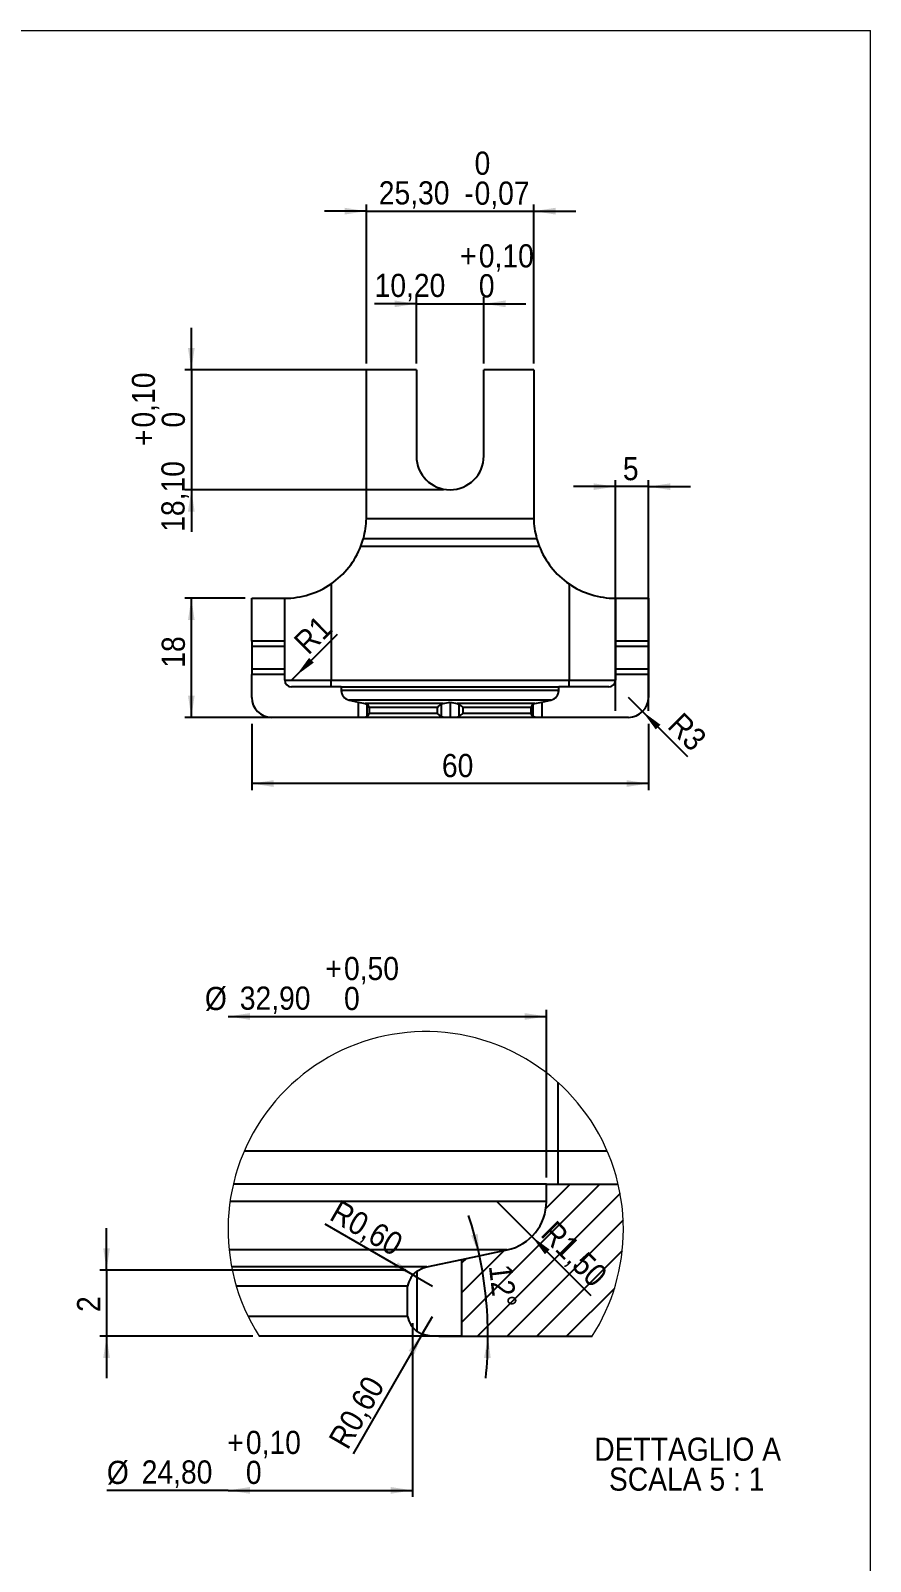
# Model space of a CAD drawing. Header units: millimetres. Extents: x -3 to 287, y 9 to 409.
# Drawn here: x 159.5 to 286.6, y 177.3 to 408.7 of the extents above; entities that cross this region are included whole.
import ezdxf

# ---------------------------------------------------------------- set-up
doc = ezdxf.new("R2010")
doc.units = ezdxf.units.MM
doc.linetypes.add('SLD-Solido', pattern=[0])
doc.layers.add('D', color=3, linetype='SLD-Solido', lineweight=25)
doc.layers.add('Q', color=2, linetype='SLD-Solido')
doc.layers.add('S', color=4, linetype='SLD-Solido')
doc.styles.add('SLDTEXTSTYLE3', font='GOTHIC.TTF', dxfattribs={"width": 0.913})
doc.dimstyles.new('SLDDIMSTYLE0', dxfattribs={"dimtxt": 3.5, "dimasz": 3.302, "dimexe": 0, "dimexo": 0.0625, "dimgap": 0.875, "dimtad": 1, "dimrnd": 1e-09, "dimzin": 12, "dimdsep": 46, "dimtxsty": 'SLDTEXTSTYLE3', "dimsah": 1, "dimcen": 0.09, "dimadec": 0, "dimazin": 3, "dimtfac": 1, "dimtmove": 0, "dimatfit": 0, "dimfxl": 0, "dimfrac": 2, "dimtolj": 1, "dimtzin": 12, "dimarcsym": 0})
doc.dimstyles.new('SLDDIMSTYLE1', dxfattribs={"dimtxt": 3.5, "dimasz": 3.302, "dimexe": 0, "dimexo": 0.0625, "dimgap": 0.875, "dimtad": 1, "dimrnd": 1e-09, "dimzin": 12, "dimdsep": 46, "dimtxsty": 'SLDTEXTSTYLE3', "dimsah": 1, "dimcen": 0, "dimadec": 0, "dimazin": 3, "dimtfac": 1, "dimtofl": 0, "dimtmove": 0, "dimatfit": 3, "dimfxl": 0, "dimfrac": 2, "dimtolj": 1, "dimtzin": 12, "dimarcsym": 0})
doc.dimstyles.new('SLDDIMSTYLE10', dxfattribs={"dimtxt": 3.5, "dimasz": 3.302, "dimexe": 0, "dimexo": 0.0625, "dimgap": 0.875, "dimtad": 1, "dimdec": 4, "dimlfac": 0.2, "dimzin": 12, "dimdsep": 46, "dimtxsty": 'SLDTEXTSTYLE3', "dimsah": 1, "dimcen": 0.09, "dimazin": 3, "dimtfac": 1, "dimtofl": 0, "dimtmove": 0, "dimatfit": 3, "dimfxl": 0, "dimfrac": 2, "dimtolj": 1, "dimtzin": 12, "dimarcsym": 0})
doc.dimstyles.new('SLDDIMSTYLE11', dxfattribs={"dimtxt": 3.5, "dimasz": 3.302, "dimexe": 0, "dimexo": 0.0625, "dimgap": 0.875, "dimtad": 1, "dimlfac": 0.2, "dimrnd": 1e-09, "dimzin": 12, "dimdsep": 46, "dimtxsty": 'SLDTEXTSTYLE3', "dimsah": 1, "dimcen": 0.09, "dimadec": 0, "dimazin": 3, "dimtfac": 1, "dimtmove": 0, "dimatfit": 0, "dimfxl": 0, "dimfrac": 2, "dimtolj": 1, "dimtzin": 12, "dimarcsym": 0})
doc.dimstyles.new('SLDDIMSTYLE12', dxfattribs={"dimtxt": 3.5, "dimasz": 3.302, "dimexe": 0, "dimexo": 0.0625, "dimgap": 0.875, "dimtad": 1, "dimlfac": 0.2, "dimrnd": 1e-09, "dimzin": 12, "dimdsep": 46, "dimtxsty": 'SLDTEXTSTYLE3', "dimsah": 1, "dimcen": 0.09, "dimadec": 0, "dimazin": 3, "dimtol": 1, "dimtp": 0.1, "dimtfac": 1, "dimtofl": 0, "dimtmove": 0, "dimatfit": 3, "dimfxl": 0, "dimfrac": 2, "dimtolj": 1, "dimarcsym": 0})
doc.dimstyles.new('SLDDIMSTYLE13', dxfattribs={"dimtxt": 3.5, "dimasz": 3.302, "dimexe": 0, "dimexo": 0.0625, "dimgap": 0.875, "dimtad": 1, "dimlfac": 0.2, "dimrnd": 1e-09, "dimzin": 12, "dimdsep": 46, "dimtxsty": 'SLDTEXTSTYLE3', "dimsah": 1, "dimcen": 0.09, "dimadec": 0, "dimazin": 3, "dimtol": 1, "dimtp": 0.5, "dimtfac": 1, "dimtofl": 0, "dimtmove": 0, "dimatfit": 3, "dimfxl": 0, "dimfrac": 2, "dimtolj": 1, "dimarcsym": 0})
doc.dimstyles.new('SLDDIMSTYLE3', dxfattribs={"dimtxt": 3.5, "dimasz": 3.302, "dimexe": 0, "dimexo": 0.0625, "dimgap": 0.875, "dimtad": 1, "dimrnd": 1e-09, "dimzin": 12, "dimdsep": 46, "dimtxsty": 'SLDTEXTSTYLE3', "dimsah": 1, "dimcen": 0.09, "dimadec": 0, "dimazin": 3, "dimtol": 1, "dimtm": 0.1, "dimtfac": 1, "dimtofl": 0, "dimtmove": 0, "dimatfit": 3, "dimfxl": 0, "dimfrac": 2, "dimtolj": 1, "dimarcsym": 0})
doc.dimstyles.new('SLDDIMSTYLE4', dxfattribs={"dimtxt": 3.5, "dimasz": 3.302, "dimexe": 0, "dimexo": 0.0625, "dimgap": 0.875, "dimtad": 1, "dimrnd": 1e-09, "dimzin": 12, "dimdsep": 46, "dimtxsty": 'SLDTEXTSTYLE3', "dimsah": 1, "dimcen": 0.09, "dimadec": 0, "dimazin": 3, "dimtfac": 1, "dimtofl": 0, "dimtmove": 0, "dimatfit": 3, "dimfxl": 0, "dimfrac": 2, "dimtolj": 1, "dimtzin": 12, "dimarcsym": 0})
doc.dimstyles.new('SLDDIMSTYLE6', dxfattribs={"dimtxt": 3.5, "dimasz": 3.302, "dimexe": 0, "dimexo": 0.0625, "dimgap": 0.875, "dimtad": 1, "dimrnd": 1e-09, "dimzin": 12, "dimdsep": 46, "dimtxsty": 'SLDTEXTSTYLE3', "dimsah": 1, "dimcen": 0.09, "dimadec": 0, "dimazin": 3, "dimtol": 1, "dimtp": 0.1, "dimtfac": 1, "dimtmove": 0, "dimatfit": 0, "dimfxl": 0, "dimfrac": 2, "dimtolj": 1, "dimarcsym": 0})
doc.dimstyles.new('SLDDIMSTYLE7', dxfattribs={"dimtxt": 3.5, "dimasz": 3.302, "dimexe": 0, "dimexo": 0.0625, "dimgap": 0.875, "dimtad": 1, "dimrnd": 1e-09, "dimzin": 12, "dimdsep": 46, "dimtxsty": 'SLDTEXTSTYLE3', "dimsah": 1, "dimcen": 0.09, "dimadec": 0, "dimazin": 3, "dimtol": 1, "dimtm": 0.07, "dimtfac": 1, "dimtmove": 0, "dimatfit": 0, "dimfxl": 0, "dimfrac": 2, "dimtolj": 1, "dimarcsym": 0})
doc.dimstyles.new('SLDDIMSTYLE8', dxfattribs={"dimtxt": 3.5, "dimasz": 3.302, "dimexe": 0, "dimexo": 0.0625, "dimgap": 0.875, "dimtad": 1, "dimlfac": 0.2, "dimrnd": 1e-09, "dimzin": 12, "dimdsep": 46, "dimtxsty": 'SLDTEXTSTYLE3', "dimsah": 1, "dimcen": 0, "dimadec": 0, "dimazin": 3, "dimtfac": 1, "dimtofl": 0, "dimtmove": 0, "dimatfit": 3, "dimfxl": 0, "dimfrac": 2, "dimtolj": 1, "dimtzin": 12, "dimarcsym": 0})
doc.dimstyles.new('SLDDIMSTYLE9', dxfattribs={"dimtxt": 3.5, "dimasz": 3.302, "dimexe": 0, "dimexo": 0.0625, "dimgap": 0.875, "dimtad": 1, "dimlfac": 0.2, "dimrnd": 1e-09, "dimdsep": 46, "dimtxsty": 'SLDTEXTSTYLE3', "dimsah": 1, "dimcen": 0, "dimadec": 0, "dimazin": 2, "dimtfac": 1, "dimtofl": 0, "dimtmove": 0, "dimatfit": 3, "dimfxl": 0, "dimfrac": 2, "dimtolj": 1, "dimtzin": 12, "dimarcsym": 0})

# ---------------------------------------------------------------- blocks, each defined once
blk = doc.blocks.new('_D_4')
at = {"layer": 'Q'}
for p, q in [((73.3, 357.37), (29.42, 357.37)), ((30.42, 304.87), (30.42, 357.37)), ((66.42, 304.87), (29.42, 304.87))]:
    blk.add_line(p, q, dxfattribs=at)
for points in [[(30.42, 357.37), (29.91, 354.07), (30.92, 354.07)], [(30.42, 304.87), (30.92, 308.17), (29.91, 308.17)]]:
    blk.add_solid(points, dxfattribs=at)
at = {"layer": 'Q', "char_height": 3.5, "attachment_point": 1, "rotation": 90, "style": 'SLDTEXTSTYLE3'}
for s, insert in [('0,10', (25.95, 336.05)), ('0', (21.42, 336.05)), ('-', (25.95, 334.49)), ('52,50', (25.89, 321.56))]:
    blk.add_mtext(s, dxfattribs=dict(at, insert=insert))
blk = doc.blocks.new('_D_18')
at = {"layer": 'Q'}
for p, q in [((191.99, 322.87), (182.86, 322.87)), ((183.86, 304.87), (183.86, 322.87)), ((221.99, 304.87), (182.86, 304.87))]:
    blk.add_line(p, q, dxfattribs=at)
for points in [[(183.86, 322.87), (183.35, 319.57), (184.36, 319.57)], [(183.86, 304.87), (184.36, 308.17), (183.35, 308.17)]]:
    blk.add_solid(points, dxfattribs=at)
at = {"layer": 'Q', "insert": (179.38, 312.37), "char_height": 3.5, "attachment_point": 1, "rotation": 90, "style": 'SLDTEXTSTYLE3'}
blk.add_mtext('18', dxfattribs=at)
blk = doc.blocks.new('_D_19')
at = {"layer": 'Q'}
for p, q in [((210.34, 358.37), (210.34, 382.37)), ((235.64, 358.37), (235.64, 382.37)), ((210.34, 381.37), (203.99, 381.37)), ((210.34, 381.37), (235.64, 381.37)), ((235.64, 381.37), (241.99, 381.37))]:
    blk.add_line(p, q, dxfattribs=at)
for points in [[(210.34, 381.37), (207.04, 381.88), (207.04, 380.86)], [(235.64, 381.37), (238.94, 380.86), (238.94, 381.88)]]:
    blk.add_solid(points, dxfattribs=at)
at = {"layer": 'Q', "char_height": 3.5, "attachment_point": 1, "style": 'SLDTEXTSTYLE3'}
for s, insert in [('0', (226.7, 390.37)), ('25,30', (212.21, 385.89)), ('0,07', (226.7, 385.84)), ('-', (225.15, 385.84))]:
    blk.add_mtext(s, dxfattribs=dict(at, insert=insert))
blk = doc.blocks.new('_D_20')
at = {"layer": 'Q'}
for p, q in [((217.89, 358.37), (217.89, 368.37)), ((228.09, 358.37), (228.09, 368.37)), ((217.89, 367.37), (211.54, 367.37)), ((217.89, 367.37), (228.09, 367.37)), ((228.09, 367.37), (234.44, 367.37))]:
    blk.add_line(p, q, dxfattribs=at)
for points in [[(217.89, 367.37), (214.59, 367.88), (214.59, 366.86)], [(228.09, 367.37), (231.39, 366.86), (231.39, 367.88)]]:
    blk.add_solid(points, dxfattribs=at)
at = {"layer": 'Q', "char_height": 3.5, "attachment_point": 1, "style": 'SLDTEXTSTYLE3'}
for s, insert in [('+', (224.51, 376.37)), ('0,10', (227.34, 376.37)), ('10,20', (211.58, 371.9)), ('0', (227.34, 371.84))]:
    blk.add_mtext(s, dxfattribs=dict(at, insert=insert))
blk = doc.blocks.new('_D_21')
at = {"layer": 'Q'}
for p, q in [((183.86, 357.37), (183.86, 363.72)), ((216.89, 357.37), (182.86, 357.37)), ((183.86, 357.37), (183.86, 339.27)), ((221.99, 339.27), (182.86, 339.27)), ((183.86, 339.27), (183.86, 332.92))]:
    blk.add_line(p, q, dxfattribs=at)
for points in [[(183.86, 357.37), (184.36, 360.67), (183.35, 360.67)], [(183.86, 339.27), (183.35, 335.97), (184.36, 335.97)]]:
    blk.add_solid(points, dxfattribs=at)
at = {"layer": 'Q', "char_height": 3.5, "attachment_point": 1, "rotation": 90, "style": 'SLDTEXTSTYLE3'}
for s, insert in [('0,10', (174.86, 348.67)), ('0', (179.38, 348.67)), ('+', (174.86, 345.85)), ('18,10', (179.33, 332.91))]:
    blk.add_mtext(s, dxfattribs=dict(at, insert=insert))
blk = doc.blocks.new('_D_22')
at = {"layer": 'Q'}
for p, q in [((192.99, 303.87), (192.99, 293.87)), ((252.99, 303.87), (252.99, 293.87)), ((252.99, 294.87), (192.99, 294.87))]:
    blk.add_line(p, q, dxfattribs=at)
for points in [[(192.99, 294.87), (196.29, 294.36), (196.29, 295.38)], [(252.99, 294.87), (249.69, 295.38), (249.69, 294.36)]]:
    blk.add_solid(points, dxfattribs=at)
at = {"layer": 'Q', "insert": (221.76, 299.34), "char_height": 3.5, "attachment_point": 1, "style": 'SLDTEXTSTYLE3'}
blk.add_mtext('60', dxfattribs=at)
blk = doc.blocks.new('_D_23')
at = {"layer": 'Q'}
for p, q in [((247.99, 305.87), (247.99, 340.74)), ((252.99, 305.87), (252.99, 340.74)), ((247.99, 339.74), (241.64, 339.74)), ((252.99, 339.74), (247.99, 339.74)), ((252.99, 339.74), (259.34, 339.74))]:
    blk.add_line(p, q, dxfattribs=at)
for points in [[(247.99, 339.74), (244.69, 340.24), (244.69, 339.23)], [(252.99, 339.74), (256.29, 339.23), (256.29, 340.24)]]:
    blk.add_solid(points, dxfattribs=at)
at = {"layer": 'Q', "insert": (249.13, 344.21), "char_height": 3.5, "attachment_point": 1, "style": 'SLDTEXTSTYLE3'}
blk.add_mtext('5', dxfattribs=at)
blk = doc.blocks.new('_D_24')
at = {"layer": 'Q'}
for q in [(249.99, 307.87), (258.92, 298.94)]:
    blk.add_line((252.11, 305.75), q, dxfattribs=at)
blk.add_solid([(252.11, 305.75), (254.09, 303.06), (254.8, 303.77)], dxfattribs=at)
at = {"layer": 'Q', "insert": (258.18, 305.87), "char_height": 3.5, "attachment_point": 1, "rotation": 315, "style": 'SLDTEXTSTYLE3'}
blk.add_mtext('R3', dxfattribs=at)
blk = doc.blocks.new('_D_25')
at = {"layer": 'Q'}
for q in [(205.95, 317.44), (198.99, 310.47)]:
    blk.add_line((199.7, 311.18), q, dxfattribs=at)
blk.add_solid([(199.7, 311.18), (202.39, 313.15), (201.67, 313.87)], dxfattribs=at)
at = {"layer": 'Q', "insert": (199.08, 316.65), "char_height": 3.5, "attachment_point": 1, "rotation": 45, "style": 'SLDTEXTSTYLE3'}
blk.add_mtext('R1', dxfattribs=at)
blk = doc.blocks.new('SW_HATCH_0')
at = {"layer": 'S', "color": 0}
for p, q in [((20.26, 11.28), (-0.61, -9.59)), ((23.31, 9.84), (1.75, -11.72)), ((15.77, 11.28), (12.08, 7.59)), ((23.78, 5.82), (6.24, -11.72)), ((5.7, 1.21), (-0.61, -5.1)), ((0, 0), (-0.61, -0.61)), ((23.63, 1.18), (10.73, -11.72)), ((22.45, -4.49), (15.22, -11.72))]:
    blk.add_line(p, q, dxfattribs=at)
blk = doc.blocks.new('_D_26')
at = {"layer": 'Q'}
for q in [(230.06, 231.72), (244.26, 217.52)]:
    blk.add_line((235.36, 226.42), q, dxfattribs=at)
blk.add_solid([(235.36, 226.42), (237.34, 223.73), (238.06, 224.44)], dxfattribs=at)
at = {"layer": 'Q', "insert": (238.99, 229.05), "char_height": 3.5, "attachment_point": 1, "rotation": 315, "style": 'SLDTEXTSTYLE3'}
blk.add_mtext('R1,50', dxfattribs=at)
blk = doc.blocks.new('_D_27')
at = {"layer": 'Q'}
for q in [(220.31, 214.34), (208.31, 193.56)]:
    blk.add_line((218.81, 211.75), q, dxfattribs=at)
blk.add_solid([(218.81, 211.75), (216.72, 209.14), (217.6, 208.63)], dxfattribs=at)
at = {"layer": 'Q', "insert": (204.47, 195.78), "char_height": 3.5, "attachment_point": 1, "rotation": 60, "style": 'SLDTEXTSTYLE3'}
blk.add_mtext('R0,60', dxfattribs=at)
blk = doc.blocks.new('_D_28')
at = {"layer": 'Q'}
blk.add_line((221.31, 211.34), (229.73, 211.34), dxfattribs=at)
for start, end in [(12, 18.2153), (0, 12), (353.7847, 0)]:
    blk.add_arc((170.26, 211.34), 58.46, start, end, dxfattribs=at)
for points in [[(227.45, 223.5), (227.17, 226.83), (226.18, 226.59)], [(228.73, 211.34), (228.13, 208.06), (229.14, 208.03)]]:
    blk.add_solid(points, dxfattribs=at)
at = {"layer": 'Q', "insert": (232.32, 222.37), "char_height": 3.5, "attachment_point": 1, "rotation": 276.8774, "style": 'SLDTEXTSTYLE3'}
blk.add_mtext('12°', dxfattribs=at)
blk = doc.blocks.new('_D_29')
at = {"layer": 'Q'}
for p, q in [((171.04, 221.34), (171.04, 227.69)), ((216.31, 221.34), (170.04, 221.34)), ((171.04, 221.34), (171.04, 211.34)), ((193.14, 211.34), (170.04, 211.34)), ((171.04, 211.34), (171.04, 204.99))]:
    blk.add_line(p, q, dxfattribs=at)
for points in [[(171.04, 221.34), (171.54, 224.65), (170.53, 224.65)], [(171.04, 211.34), (170.53, 208.04), (171.54, 208.04)]]:
    blk.add_solid(points, dxfattribs=at)
at = {"layer": 'Q', "insert": (166.57, 215.01), "char_height": 3.5, "attachment_point": 1, "rotation": 90, "style": 'SLDTEXTSTYLE3'}
blk.add_mtext('2', dxfattribs=at)
blk = doc.blocks.new('_D_30')
at = {"layer": 'Q'}
for q in [(204.1, 228.27), (220.31, 218.92)]:
    blk.add_line((217.71, 220.42), q, dxfattribs=at)
blk.add_solid([(217.71, 220.42), (215.11, 222.51), (214.6, 221.63)], dxfattribs=at)
at = {"layer": 'Q', "insert": (206.31, 232.09), "char_height": 3.5, "attachment_point": 1, "rotation": 330, "style": 'SLDTEXTSTYLE3'}
blk.add_mtext('R0,60', dxfattribs=at)
blk = doc.blocks.new('_D_31')
at = {"layer": 'Q'}
for p, q in [((217.31, 213.34), (217.31, 187.05)), ((189.41, 188.05), (171.08, 188.05)), ((189.41, 188.05), (217.31, 188.05))]:
    blk.add_line(p, q, dxfattribs=at)
for points in [[(189.41, 188.05), (192.71, 187.54), (192.71, 188.56)], [(217.31, 188.05), (214.01, 188.56), (214.01, 187.54)]]:
    blk.add_solid(points, dxfattribs=at)
at = {"layer": 'Q', "char_height": 3.5, "attachment_point": 1, "style": 'SLDTEXTSTYLE3'}
for s, insert in [('0,10', (192.11, 197.05)), ('+', (189.28, 197.05)), ('%%c', (171.08, 192.52)), ('24,80', (176.35, 192.58)), ('0', (192.11, 192.52))]:
    blk.add_mtext(s, dxfattribs=dict(at, insert=insert))
blk = doc.blocks.new('_D_32')
at = {"layer": 'Q'}
for p, q in [((189.41, 259.67), (237.56, 259.67)), ((237.56, 235.34), (237.56, 260.67))]:
    blk.add_line(p, q, dxfattribs=at)
for points in [[(189.41, 259.67), (192.71, 259.16), (192.71, 260.18)], [(237.56, 259.67), (234.26, 260.18), (234.26, 259.16)]]:
    blk.add_solid(points, dxfattribs=at)
at = {"layer": 'Q', "char_height": 3.5, "attachment_point": 1, "style": 'SLDTEXTSTYLE3'}
for s, insert in [('0,50', (206.95, 268.67)), ('+', (204.12, 268.67)), ('%%c', (185.91, 264.14)), ('32,90', (191.19, 264.19)), ('0', (206.95, 264.14))]:
    blk.add_mtext(s, dxfattribs=dict(at, insert=insert))
blk = doc.blocks.new('SW_NOTE_2')
at = {"color": 0, "char_height": 3.5, "attachment_point": 2, "style": 'SLDTEXTSTYLE3'}
for s, insert in [('DETTAGLIO A', (14.44, 4.47)), ('SCALA 5 : 1', (14.29, -0.05))]:
    blk.add_mtext(s, dxfattribs=dict(at, insert=insert))

msp = doc.modelspace()

# ---------------------------------------------------------------- linework, layer by layer
at = {"color": 179, "linetype": 'SLD-Solido', "lineweight": 18}
for p in [(9.56714, 408.65552), (286.56714, 8.65552)]:
    msp.add_line(p, (286.56714, 408.65552), dxfattribs=at)
at = {"color": 7, "linetype": 'SLD-Solido', "lineweight": 18}
for centre, radius, start, end in [((219.30953, 227.47928), 29.90039, 0.0000068, 212.6570185), ((219.30942, 227.47931), 29.9005, 327.3430454, 359.9999451)]:
    msp.add_arc(centre, radius, start, end, dxfattribs=at)
at = {"layer": 'D'}
for p, q in [((210.33879, 335.22122), (210.33879, 357.37122)), ((217.88879, 357.37122), (210.33879, 357.37122)), ((217.88879, 357.37122), (217.88879, 344.37122)), ((228.08879, 344.37122), (228.08879, 357.37122)), ((235.63879, 357.37122), (228.08879, 357.37122)), ((235.63879, 357.37122), (235.63879, 335.22122)), ((210.33514, 334.92122), (235.64243, 334.92122)), ((209.88973, 331.92122), (236.08784, 331.92122)), ((209.50739, 330.76652), (236.47019, 330.76652)), ((204.98879, 325.04662), (204.98879, 310.47122)), ((240.98879, 325.04662), (240.98879, 310.47122)), ((192.98879, 322.87122), (197.98879, 322.87122)), ((192.98879, 316.37122), (192.98879, 322.87122)), ((197.98879, 316.37122), (197.98879, 322.87122)), ((247.98879, 322.87122), (252.98879, 322.87122)), ((247.98879, 322.87122), (247.98879, 316.37122)), ((252.98879, 322.87122), (252.98879, 316.37122)), ((197.98879, 316.37122), (192.98879, 316.37122)), ((192.98879, 316.37122), (192.98879, 315.56737)), ((197.98879, 315.56737), (192.98879, 315.56737)), ((192.98879, 315.56737), (192.98879, 312.17507)), ((197.98879, 315.56737), (197.98879, 316.37122)), ((197.98879, 312.17507), (197.98879, 315.56737)), ((252.98879, 316.37122), (247.98879, 316.37122)), ((247.98879, 316.37122), (247.98879, 315.56737)), ((252.98879, 315.56737), (247.98879, 315.56737)), ((247.98879, 315.56737), (247.98879, 312.17507)), ((252.98879, 316.37122), (252.98879, 315.56737)), ((252.98879, 315.56737), (252.98879, 312.17507)), ((197.98879, 312.17507), (192.98879, 312.17507)), ((192.98879, 312.17507), (192.98879, 311.37122)), ((192.98879, 307.87122), (192.98879, 311.37122)), ((197.98879, 311.37122), (192.98879, 311.37122)), ((197.98879, 311.37122), (197.98879, 312.17507)), ((197.98879, 310.47122), (197.98879, 311.37122)), ((197.98879, 310.47122), (204.98879, 310.47122)), ((204.98879, 309.47122), (204.98879, 310.47122)), ((204.98879, 310.47122), (240.98879, 310.47122)), ((240.98879, 310.47122), (247.98879, 310.47122)), ((240.98879, 309.47122), (240.98879, 310.47122)), ((252.98879, 312.17507), (247.98879, 312.17507)), ((247.98879, 312.17507), (247.98879, 311.37122)), ((247.98879, 311.37122), (247.98879, 310.47122)), ((252.98879, 311.37122), (247.98879, 311.37122)), ((252.98879, 312.17507), (252.98879, 311.37122)), ((252.98879, 311.37122), (252.98879, 307.87122)), ((206.53879, 309.47122), (198.98879, 309.47122)), ((206.53879, 309.47122), (206.53879, 308.94675)), ((206.53879, 309.47122), (239.43879, 309.47122)), ((239.43879, 308.94675), (206.53879, 308.94675)), ((239.43879, 308.94675), (239.43879, 309.47122)), ((246.98879, 309.47122), (239.43879, 309.47122)), ((207.72692, 307.47953), (209.09245, 307.18928)), ((238.25066, 307.47953), (207.72692, 307.47953)), ((209.09245, 307.18928), (209.09245, 304.87122)), ((209.09245, 307.18928), (210.15768, 306.97224)), ((221.92356, 306.97224), (210.15768, 306.97224)), ((210.45701, 305.01883), (210.45701, 306.83773)), ((221.07173, 306.38535), (210.73788, 306.38535)), ((210.73788, 306.38535), (210.73788, 305.47122)), ((221.07173, 305.47122), (210.73788, 305.47122)), ((221.07173, 305.47122), (221.07173, 306.38535)), ((221.62423, 306.83773), (221.62423, 305.01883)), ((221.92356, 306.97224), (222.98879, 307.18928)), ((222.98879, 307.18928), (224.05402, 306.97224)), ((222.98879, 307.18928), (222.98879, 304.87122)), ((235.8199, 306.97224), (224.05402, 306.97224)), ((224.35335, 305.01883), (224.35335, 306.83773)), ((235.2397, 306.38535), (224.90585, 306.38535)), ((224.90585, 306.38535), (224.90585, 305.47122)), ((235.2397, 305.47122), (224.90585, 305.47122)), ((235.2397, 305.47122), (235.2397, 306.38535)), ((235.52057, 306.83773), (235.52057, 305.01883)), ((235.8199, 306.97224), (236.88513, 307.18928)), ((236.88513, 307.18928), (238.25066, 307.47953)), ((236.88513, 307.18928), (236.88513, 304.87122)), ((209.09245, 304.87122), (195.98879, 304.87122)), ((210.02207, 304.87122), (209.09245, 304.87122)), ((222.05917, 304.87122), (210.02207, 304.87122)), ((222.98879, 304.87122), (222.05917, 304.87122)), ((223.91841, 304.87122), (222.98879, 304.87122)), ((235.95551, 304.87122), (223.91841, 304.87122)), ((236.88513, 304.87122), (235.95551, 304.87122)), ((249.98879, 304.87122), (236.88513, 304.87122)), ((239.30953, 249.70615), (239.30953, 239.34476)), ((191.86425, 239.34476), (239.30953, 239.34476)), ((239.30953, 239.34476), (246.75482, 239.34476)), ((239.30953, 239.34476), (239.30953, 234.34476)), ((237.55954, 234.34476), (190.20801, 234.34476)), ((237.55954, 231.72241), (237.55954, 234.34476)), ((237.55954, 234.34476), (248.41106, 234.34476)), ((237.55954, 231.72241), (189.71174, 231.72241)), ((231.61887, 224.38631), (189.56954, 224.38631)), ((219.46509, 221.84985), (224.79123, 222.93505)), ((224.79123, 222.93505), (231.61887, 224.38631)), ((224.79123, 211.34476), (224.79123, 222.93505)), ((219.46509, 221.84985), (189.94386, 221.84985)), ((217.96845, 221.17732), (217.96845, 212.08285)), ((216.5641, 218.91541), (190.66178, 218.91541)), ((216.5641, 214.34476), (216.5641, 218.91541)), ((216.5641, 214.34476), (192.44845, 214.34476)), ((220.14313, 211.34476), (194.13592, 211.34476)), ((224.79123, 211.34476), (220.14313, 211.34476)), ((224.79123, 211.34476), (244.48315, 211.34476))]:
    msp.add_line(p, q, dxfattribs=at)
at = {"layer": 'D', "flags": 128}
for points in [[(210.15768, 306.97224), (210.45377, 306.84021), (210.45701, 306.83773)], [(221.62423, 305.01883), (221.34349, 305.2467), (221.07641, 305.4674), (221.07173, 305.47122)], [(221.62423, 306.83773), (221.81907, 306.94366), (221.92356, 306.97224)], [(224.05402, 306.97224), (224.35012, 306.84021), (224.35335, 306.83773)], [(224.35335, 306.83773), (224.63409, 306.60986), (224.90117, 306.38916), (224.90585, 306.38535)], [(235.52057, 306.83773), (235.71541, 306.94366), (235.8199, 306.97224)], [(210.45701, 305.01883), (210.26217, 304.9129), (210.02207, 304.87122)], [(222.05917, 304.87122), (221.76261, 304.93572), (221.62423, 305.01883)], [(224.35335, 305.01883), (224.15851, 304.9129), (223.91841, 304.87122)], [(235.95551, 304.87122), (235.65895, 304.93572), (235.52057, 305.01883)], [(217.96845, 221.17732), (218.94262, 221.70698), (219.46509, 221.84985)], [(220.14313, 211.34476), (218.66036, 211.66729), (217.96845, 212.08285)]]:
    msp.add_lwpolyline(points, dxfattribs=at)
at = {"layer": 'D'}
for centre, radius, start, end in [((222.98879, 344.37122), 5.1, 180, 0), ((197.98879, 335.22122), 12.35, 344.5018966, 358.6080628), ((197.98879, 335.22122), 12.35, 358.6080628, 0), ((247.98879, 335.22122), 12.35, 180, 181.3919372), ((247.98879, 335.22122), 12.35, 181.3919372, 195.4981034), ((197.98879, 335.22122), 12.35, 338.8565321, 344.5018966), ((247.98879, 335.22122), 12.35, 195.4981034, 201.1434679), ((197.98879, 335.22122), 12.35, 304.5274927, 338.8565321), ((247.98879, 335.22122), 12.35, 201.1434679, 235.4725073), ((197.98804, 335.22364), 12.35243, 270.0034962, 304.5239965), ((247.98929, 335.22285), 12.35163, 235.4748541, 269.9976531), ((198.98879, 310.47122), 1, 180, 270), ((246.98879, 310.47122), 1, 270, 0), ((195.98879, 307.87122), 3, 180, 270), ((208.03879, 308.94675), 1.5, 180, 258), ((237.93879, 308.94675), 1.5, 282, 0), ((249.98879, 307.87122), 3, 270, 0), ((210.00003, 306.24063), 0.7519, 11.0969884, 52.5726284), ((210.00003, 305.61594), 0.7519, 307.4273716, 348.9030116), ((180.36739, 356.66198), 64.68835, 308.9938877, 309.6263672), ((265.61018, 255.19459), 64.68834, 128.9938876, 129.6263673), ((235.97754, 306.24063), 0.7519, 127.4273716, 168.9030116), ((235.97754, 305.61594), 0.7519, 191.0969884, 232.5726284), ((230.05955, 231.7224), 7.49999, 281.9998634, 0.0000366), ((220.25296, 218.19203), 3.75912, 127.4251733, 168.9051244), ((220.25296, 215.06814), 3.75912, 191.0948756, 232.5748267)]:
    msp.add_arc(centre, radius, start, end, dxfattribs=at)

# ---------------------------------------------------------------- block references
msp.add_blockref('SW_NOTE_2', (244.48623, 191.55297))
at = {"layer": 'S'}
msp.add_blockref('SW_HATCH_0', (225.40112, 223.06468), dxfattribs=at)

# ---------------------------------------------------------------- dimensions: what is measured, and where the dimension line sits
at = {"layer": 'Q'}
for base, p1, p2, dimstyle, picture, middle in [((235.63879, 381.36982), (210.33879, 357.37122), (235.63879, 357.37122), 'SLDDIMSTYLE7', '_D_19', (223.98126, 381.36982)), ((228.08879, 367.37122), (217.88879, 357.37122), (228.08879, 357.37122), 'SLDDIMSTYLE6', '_D_20', (223.98126, 367.37122)), ((247.98879, 339.73619), (252.98879, 304.87122), (247.98879, 304.87122), 'SLDDIMSTYLE0', '_D_23', (250.42673, 339.73619)), ((192.98879, 294.87122), (252.98879, 304.87122), (192.98879, 304.87122), 'SLDDIMSTYLE4', '_D_22', (224.34829, 294.87122))]:
    dim = msp.add_linear_dim(base=base, p1=p1, p2=p2, dimstyle=dimstyle, dxfattribs=at)
    dim.commit()
    dim.dimension.update_dxf_attribs({"geometry": picture, "text_midpoint": middle, "dimtype": 160})
for base, p1, p2, dimstyle, picture, middle in [((183.85503, 339.27122), (217.88879, 357.37122), (222.98879, 339.27122), 'SLDDIMSTYLE6', '_D_21', (183.85503, 345.32029)), ((30.41584, 357.37122), (226.8948, 304.87122), (226.8948, 357.37122), 'SLDDIMSTYLE3', '_D_4', (30.41584, 333.33041)), ((183.85503, 322.87122), (222.98879, 304.87122), (192.98879, 322.87122), 'SLDDIMSTYLE0', '_D_18', (183.85503, 314.95678)), ((171.03676, 211.34476), (217.30953, 221.34476), (194.13592, 211.34476), 'SLDDIMSTYLE11', '_D_29', (171.03676, 216.30632))]:
    dim = msp.add_linear_dim(base=base, p1=p1, p2=p2, angle=90, dimstyle=dimstyle, dxfattribs=at)
    dim.commit()
    dim.dimension.update_dxf_attribs({"geometry": picture, "text_midpoint": middle, "dimtype": 160})
for center, mpoint, dimstyle, picture, middle in [((198.98879, 310.47122), (199.6959, 311.17832), 'SLDDIMSTYLE1', '_D_25', (204.36486, 315.84729)), ((249.98879, 307.87122), (252.11011, 305.7499), 'SLDDIMSTYLE1', '_D_24', (257.25612, 300.6039)), ((220.30953, 218.91541), (217.71146, 220.41541), 'SLDDIMSTYLE9', '_D_30', (208.99919, 225.44545)), ((230.05953, 231.72241), (235.36283, 226.41911), 'SLDDIMSTYLE8', '_D_26', (240.24589, 221.53607)), ((220.30953, 214.34476), (218.80953, 211.74668), 'SLDDIMSTYLE9', '_D_27', (211.17901, 198.53023))]:
    dim = msp.add_radius_dim(center=center, mpoint=mpoint, dimstyle=dimstyle, dxfattribs=at)
    dim.commit()
    dim.dimension.update_dxf_attribs({"geometry": picture, "text_midpoint": middle, "dimtype": 164})
for base, p1, p2, dimstyle, picture, middle in [((237.55953, 259.66901), (189.40914, 234.34476), (237.55953, 234.34476), 'SLDDIMSTYLE13', '_D_32', (200.95187, 259.66901)), ((217.30953, 188.05297), (189.40914, 214.34476), (217.30953, 214.34476), 'SLDDIMSTYLE12', '_D_31', (186.1199, 188.05297))]:
    dim = msp.add_linear_dim(base=base, p1=p1, p2=p2, angle=0, text='%%c<>', dimstyle=dimstyle, dxfattribs=at)
    dim.commit()
    dim.dimension.update_dxf_attribs({"geometry": picture, "text_midpoint": middle, "dimtype": 160})
dim = msp.add_angular_dim_2l(base=(228.4068, 217.4559), line1=((220.30953, 211.34476), (194.13592, 211.34476)), line2=((231.61887, 224.3863), (219.6858, 221.84985)), dimstyle='SLDDIMSTYLE10', dxfattribs=at)
dim.commit()
dim.dimension.update_dxf_attribs({"geometry": '_D_28', "text_midpoint": (228.3064, 218.3455), "dimtype": 162})

doc.saveas('drawing.dxf')
